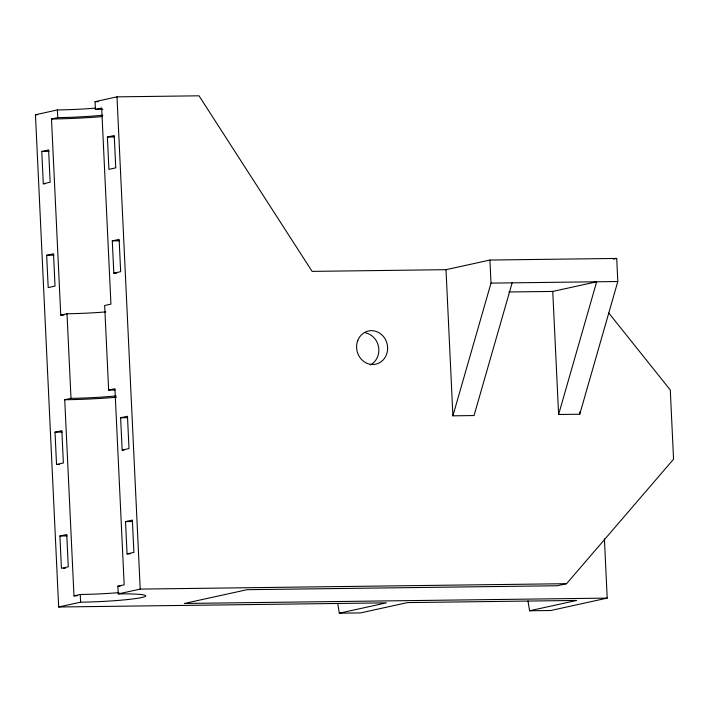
<?xml version="1.0" encoding="UTF-8"?>
<svg xmlns="http://www.w3.org/2000/svg" width="709" height="709" viewBox="0 0 709 709"><rect width="100%" height="100%" fill="white"/><g stroke="black" fill="none" stroke-linecap="round" stroke-linejoin="round"><path stroke-width="1.06" d="M558.612 414.499L596.668 281.792L512.155 282.847L474.046 415.554L452.9 415.82L491.009 283.121L489.919 260.043L616.715 258.439L617.805 281.517L579.758 414.216L558.612 414.499L552.754 291.434L596.668 281.792L617.805 281.517M604.414 538.778L607.205 598.112L184.358 603.465L247.095 589.684L557.185 585.758L566.588 583.693L673.55 459.202L670.289 389.985L608.792 313.041M337.714 603.386L339.327 613.188L386.37 602.854L58.661 607.001L35.45 114.761L57.402 109.939A46.333 3.554 -2.7 0 0 95.041 108.176M102.814 109.337A46.333 3.554 -2.7 0 0 95.414 109.363L95.05 101.671L117.003 96.849L199.034 95.812L312.102 271.387L446.005 269.686L489.919 260.043M63.925 315.088A61.78 4.741 -2.7 0 1 60.752 315.133L51.491 119.006L57.766 117.632A46.333 3.554 -2.7 0 0 102.823 115.204M95.414 109.363L101.679 107.99L110.932 304.117L104.657 305.49L108.645 390.092A46.333 3.554 -2.7 0 1 115.035 390.065M41.778 151.451L48.62 149.945L50.135 182.248L43.302 183.755L41.778 151.451A89.192 6.842 -2.7 0 0 48.992 151.327M107.396 137.041L114.229 135.534L115.753 167.838L108.92 169.345L107.396 137.041L114.388 136.952M46.67 255.284L53.512 253.778L55.036 286.082L48.194 287.588L46.67 255.284A89.192 6.842 -2.7 0 0 53.884 255.16M112.288 240.874L119.13 239.367L120.654 271.671L113.812 273.178L112.288 240.874L119.289 240.785M60.744 315.133L67.018 313.759A46.333 3.554 -2.7 0 0 105.756 311.907M613.507 259.148L616.715 258.439M77.166 595.817A61.78 4.741 -2.7 0 1 73.984 595.87L64.732 399.743L71.006 398.361A46.333 3.554 -2.7 0 0 116.054 395.932M108.645 390.092L114.92 388.718L124.172 584.845L117.898 586.219L118.261 593.912A46.333 3.554 -2.7 0 1 141.729 597.51A46.333 3.554 -2.7 0 1 80.622 602.18L58.661 607.001M55.018 432.18L61.851 430.682L63.376 462.986L56.534 464.484L55.018 432.18A89.192 6.842 -2.7 0 0 62.224 432.065M120.627 417.769L127.469 416.272L128.994 448.567L122.152 450.073L120.627 417.769L127.629 417.681M59.91 536.013L66.752 534.515L68.277 566.81L61.435 568.317L59.91 536.013A89.192 6.842 -2.7 0 0 67.125 535.898M125.528 521.602L132.37 520.096L133.895 552.4L127.053 553.906L125.528 521.602L132.521 521.514M73.984 595.87L80.259 594.488A46.333 3.554 -2.7 0 0 118.997 592.635M118.261 593.912L140.214 589.09L566.588 583.693M527.992 600.984L529.605 610.777L576.656 600.443L407.515 602.588L360.464 612.922L339.327 613.188M607.205 598.112L550.751 610.511L529.605 610.777M35.45 114.761L37.639 114.734M113.812 273.178L116.808 273.133M491.009 283.121L512.155 282.847M508.849 291.984L552.754 291.434M122.152 450.073L124.155 450.047M127.053 553.906L130.048 553.871M579.652 412.018L579.758 414.216M446.005 269.686L452.9 415.82M117.003 96.849L140.214 589.09M57.402 109.939L57.766 117.632M67.018 313.759L71.006 398.361M80.259 594.488L80.622 602.18M365.374 332.84A16.989 15.447 77.6 0 1 378.65 347.445A16.989 15.447 77.6 0 1 370.178 364.984M65.512 568.255A89.192 6.842 -2.7 0 1 63.455 568.29M102.114 116.622A61.78 4.741 -2.7 0 1 51.5 119.006M116.48 397.262A61.78 4.741 -2.7 0 1 64.741 399.743M95.05 101.671A46.333 3.554 -2.7 0 1 98.294 101.644M45.323 183.728A89.192 6.842 -2.7 0 1 43.302 183.755M117.898 586.219A46.333 3.554 -2.7 0 1 120.069 586.201M59.583 464.439A89.192 6.842 -2.7 0 1 56.534 464.484M357.779 340.471A16.989 15.447 77.6 0 0 374.122 364.435A16.989 15.447 77.6 0 0 384.438 337.839A16.989 15.447 77.6 0 0 357.779 340.471"/></g></svg>
